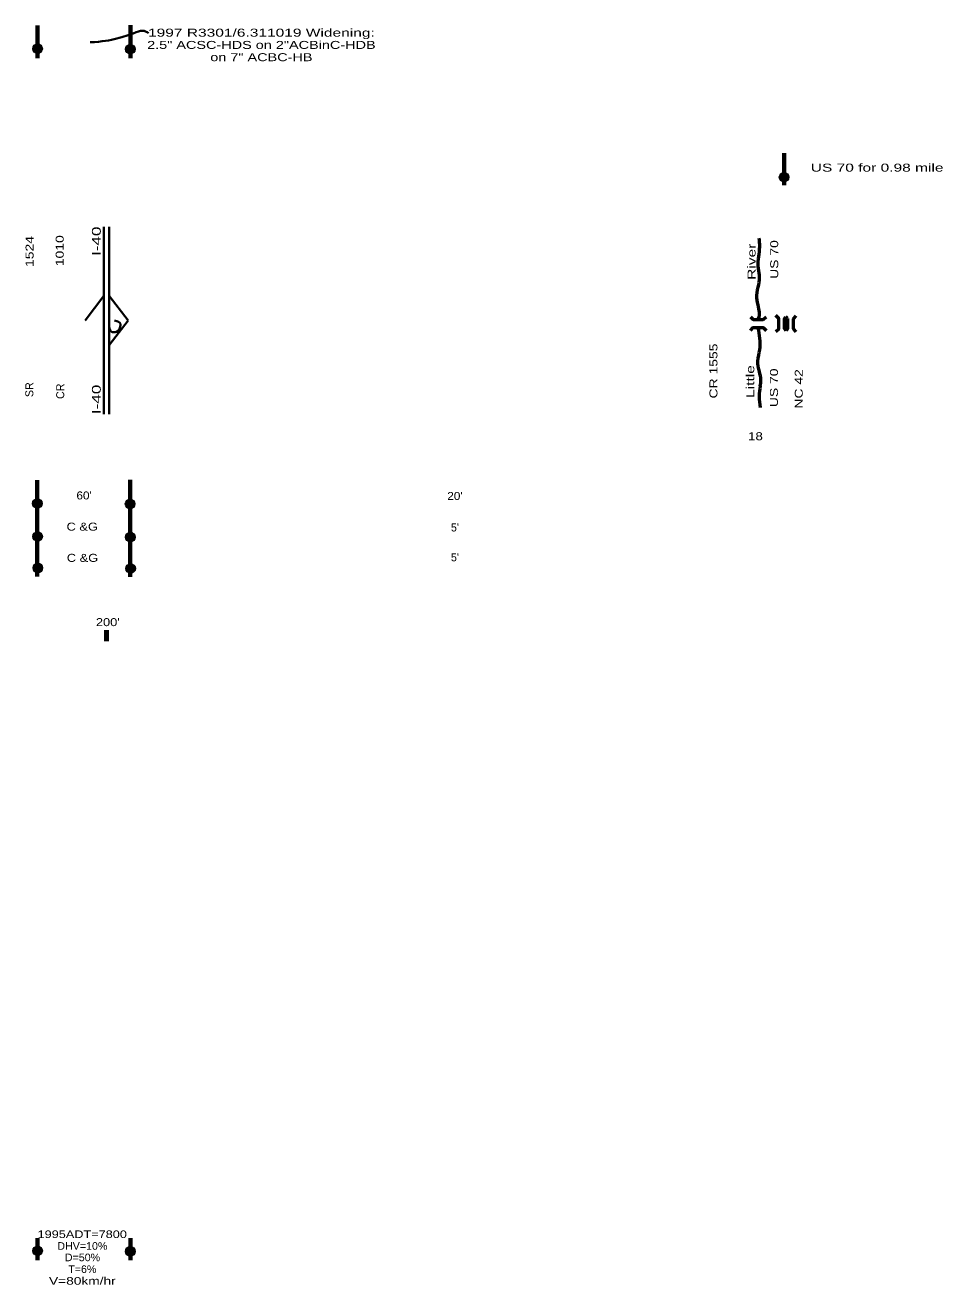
# Model space of a CAD drawing. Extents: x 0.78 to 8.87, y -6.46 to -1.27.
import ezdxf
from ezdxf.enums import TextEntityAlignment as Align

# ---------------------------------------------------------------- set-up
doc = ezdxf.new("R2010")
doc.units = 0
doc.header["$LTSCALE"] = 0.012
doc.layers.add('1', color=7, linetype='Continuous', lineweight=53)

msp = doc.modelspace()

# ---------------------------------------------------------------- hatches: boundary and pattern name
at = {"layer": '1'}
for points in [[(5.49192, -1.35801, 1), (5.45609, -1.35801, 1)], [(5.83992, -1.36001, 1), (5.80409, -1.36001, 1)], [(8.29192, -1.84001, 1), (8.25609, -1.84001, 1)], [(5.49092, -3.06301, 1), (5.45509, -3.06301, 1)], [(5.83892, -3.06501, 1), (5.80309, -3.06501, 1)], [(5.49192, -3.18701, 1), (5.45609, -3.18701, 1)], [(5.83992, -3.18901, 1), (5.80409, -3.18901, 1)], [(5.49292, -3.30501, 1), (5.45709, -3.30501, 1)], [(5.84092, -3.30701, 1), (5.80509, -3.30701, 1)], [(5.49192, -5.86501, 1), (5.45609, -5.86501, 1)], [(5.83992, -5.86701, 1), (5.80409, -5.86701, 1)]]:
    msp.add_hatch(color=256, dxfattribs=at).paths.add_polyline_path(points)

# ---------------------------------------------------------------- linework, layer by layer
at = {"layer": '1', "lineweight": 70}
for p, q in [((5.474, -1.393), (5.474, -1.271)), ((5.822, -1.393), (5.822, -1.27)), ((8.274, -1.87), (8.274, -1.75)), ((5.821, -3.338), (5.821, -2.975)), ((5.473, -3.337), (5.473, -2.976)), ((5.474, -5.9), (5.474, -5.817)), ((5.822, -5.9), (5.822, -5.817))]:
    msp.add_line(p, q, dxfattribs=at)
at = {"layer": '1', "lineweight": 40}
for p, q in [((5.723, -2.728), (5.723, -2.026)), ((5.743, -2.728), (5.743, -2.026)), ((5.723, -2.285), (5.652, -2.377)), ((5.743, -2.285), (5.814, -2.377)), ((5.743, -2.469), (5.814, -2.377))]:
    msp.add_line(p, q, dxfattribs=at)
at = {"layer": '1'}
for p, q in [((8.275, -2.37), (8.275, -2.408)), ((8.275, -2.408), (8.275, -2.37)), ((8.287, -2.37), (8.281, -2.364)), ((8.287, -2.408), (8.287, -2.37))]:
    msp.add_line(p, q, dxfattribs=at)
at = {"layer": '1', "lineweight": 80}
msp.add_line((5.733, -3.579), (5.733, -3.538), dxfattribs=at)
at = {"layer": '1'}
for points in [[(8.243, -2.418), (8.254, -2.408), (8.254, -2.37), (8.243, -2.359)], [(8.319, -2.419), (8.309, -2.409), (8.309, -2.371), (8.319, -2.36)], [(8.148, -2.363), (8.158, -2.374), (8.196, -2.374), (8.207, -2.363)], [(8.148, -2.414), (8.158, -2.404), (8.196, -2.404), (8.207, -2.414)], [(8.275, -2.408), (8.275, -2.37), (8.281, -2.364)], [(8.275, -2.37), (8.275, -2.408), (8.281, -2.414)], [(8.287, -2.37), (8.287, -2.408), (8.281, -2.414)]]:
    msp.add_lwpolyline(points, dxfattribs=at)
at = {"layer": '1', "lineweight": 13}
for centre in [(5.47401, -1.35801), (5.82201, -1.36001), (8.27401, -1.84001), (5.47301, -3.06301), (5.82101, -3.06501), (5.47401, -3.18701), (5.82201, -3.18901), (5.47501, -3.30501), (5.82301, -3.30701), (5.47401, -5.86501), (5.82201, -5.86701)]:
    msp.add_circle(centre, 0.01792, dxfattribs=at)
at = {"layer": '1', "lineweight": 40}
for points in [[(5.89, -1.3), (5.883, -1.294), (5.869, -1.287), (5.838, -1.299), (5.776, -1.321), (5.716, -1.332), (5.671, -1.334)], [(5.776, -2.416), (5.769, -2.421), (5.751, -2.424), (5.744, -2.412), (5.743, -2.397)], [(5.776, -2.416), (5.785, -2.405), (5.788, -2.387), (5.777, -2.38), (5.762, -2.377)]]:
    msp.add_open_spline(points, degree=3, dxfattribs=at)
at = {"layer": '1'}
for points in [[(8.177, -2.374), (8.182, -2.36), (8.183, -2.347), (8.177, -2.32), (8.168, -2.283), (8.181, -2.242), (8.184, -2.206), (8.175, -2.175), (8.179, -2.137), (8.184, -2.1), (8.182, -2.078), (8.181, -2.069)], [(8.184, -2.623), (8.186, -2.616), (8.189, -2.6), (8.182, -2.571), (8.171, -2.528), (8.186, -2.487), (8.184, -2.443), (8.18, -2.418), (8.177, -2.404)], [(8.184, -2.623), (8.182, -2.636), (8.179, -2.662), (8.182, -2.689), (8.184, -2.703)]]:
    msp.add_open_spline(points, degree=3, dxfattribs=at)

# ---------------------------------------------------------------- texts
for s, height, width, p in [('1997 R3301/6.311019 Widening:', 0.03, 1.45, (6.3135, -1.313)), ('2.5" ACSC-HDS on 2"ACBinC-HDB', 0.03, 1.35, (6.3135, -1.359)), ('on 7" ACBC-HB', 0.03, 1.35, (6.3135, -1.405)), ('US 70 for 0.98 mile', 0.03, 1.45, (8.623, -1.819)), ('18', 0.03, 1.25, (8.1665, -2.826)), ("60'", 0.03, 1.1, (5.6485, -3.048)), ("20'", 0.03, 1.1, (7.0395, -3.05)), ('C &G', 0.03, 1.2, (5.6415, -3.165)), ('C &G', 0.03, 1.2, (5.6425, -3.282)), ("200'", 0.03, 1.2, (5.7375, -3.523)), ('1995ADT=7800', 0.0285, 1.25, (5.6415, -5.817)), ('DHV=10%', 0.0285, 1.05, (5.642, -5.861)), ('D=50%', 0.0285, 1.05, (5.6425, -5.904)), ('T=6%', 0.0285, 1.05, (5.642, -5.948)), ('V=80km/hr', 0.0285, 1.35, (5.642, -5.992))]:
    msp.add_text(s, height=height, dxfattribs=dict(at, width=width)).set_placement(p, align=Align.CENTER)
at = {"layer": '1', "width": 1.45}
msp.add_text('I-40', height=0.033, rotation=90, dxfattribs=at).set_placement((5.711, -2.025), align=Align.RIGHT)
at = {"layer": '1'}
for s, width, p in [('1524', 1.3, (5.459, -2.1185)), ('1010', 1.3, (5.572, -2.1155)), ('River', 1.45, (8.167, -2.157)), ('US 70', 1.3, (8.252, -2.1485)), ('CR 1555', 1.3, (8.024, -2.5665)), ('Little', 1.45, (8.162, -2.606)), ('US 70', 1.3, (8.251, -2.6295)), ('NC 42', 1.3, (8.344, -2.6335))]:
    msp.add_text(s, height=0.03, rotation=90, dxfattribs=dict(at, width=width)).set_placement(p, align=Align.CENTER)
for s, p in [('SR', (5.458, -2.6365)), ('CR', (5.574, -2.6425))]:
    msp.add_text(s, height=0.03, rotation=90, dxfattribs=at).set_placement(p, align=Align.CENTER)
at = {"layer": '1', "width": 1.45}
msp.add_text('I-40', height=0.033, rotation=90, dxfattribs=at).set_placement((5.711, -2.728))
at = {"layer": '1'}
for p in [(7.0395, -3.168), (7.0395, -3.28)]:
    msp.add_text("5'", height=0.03, dxfattribs=at).set_placement(p, align=Align.CENTER)

doc.saveas('drawing.dxf')
